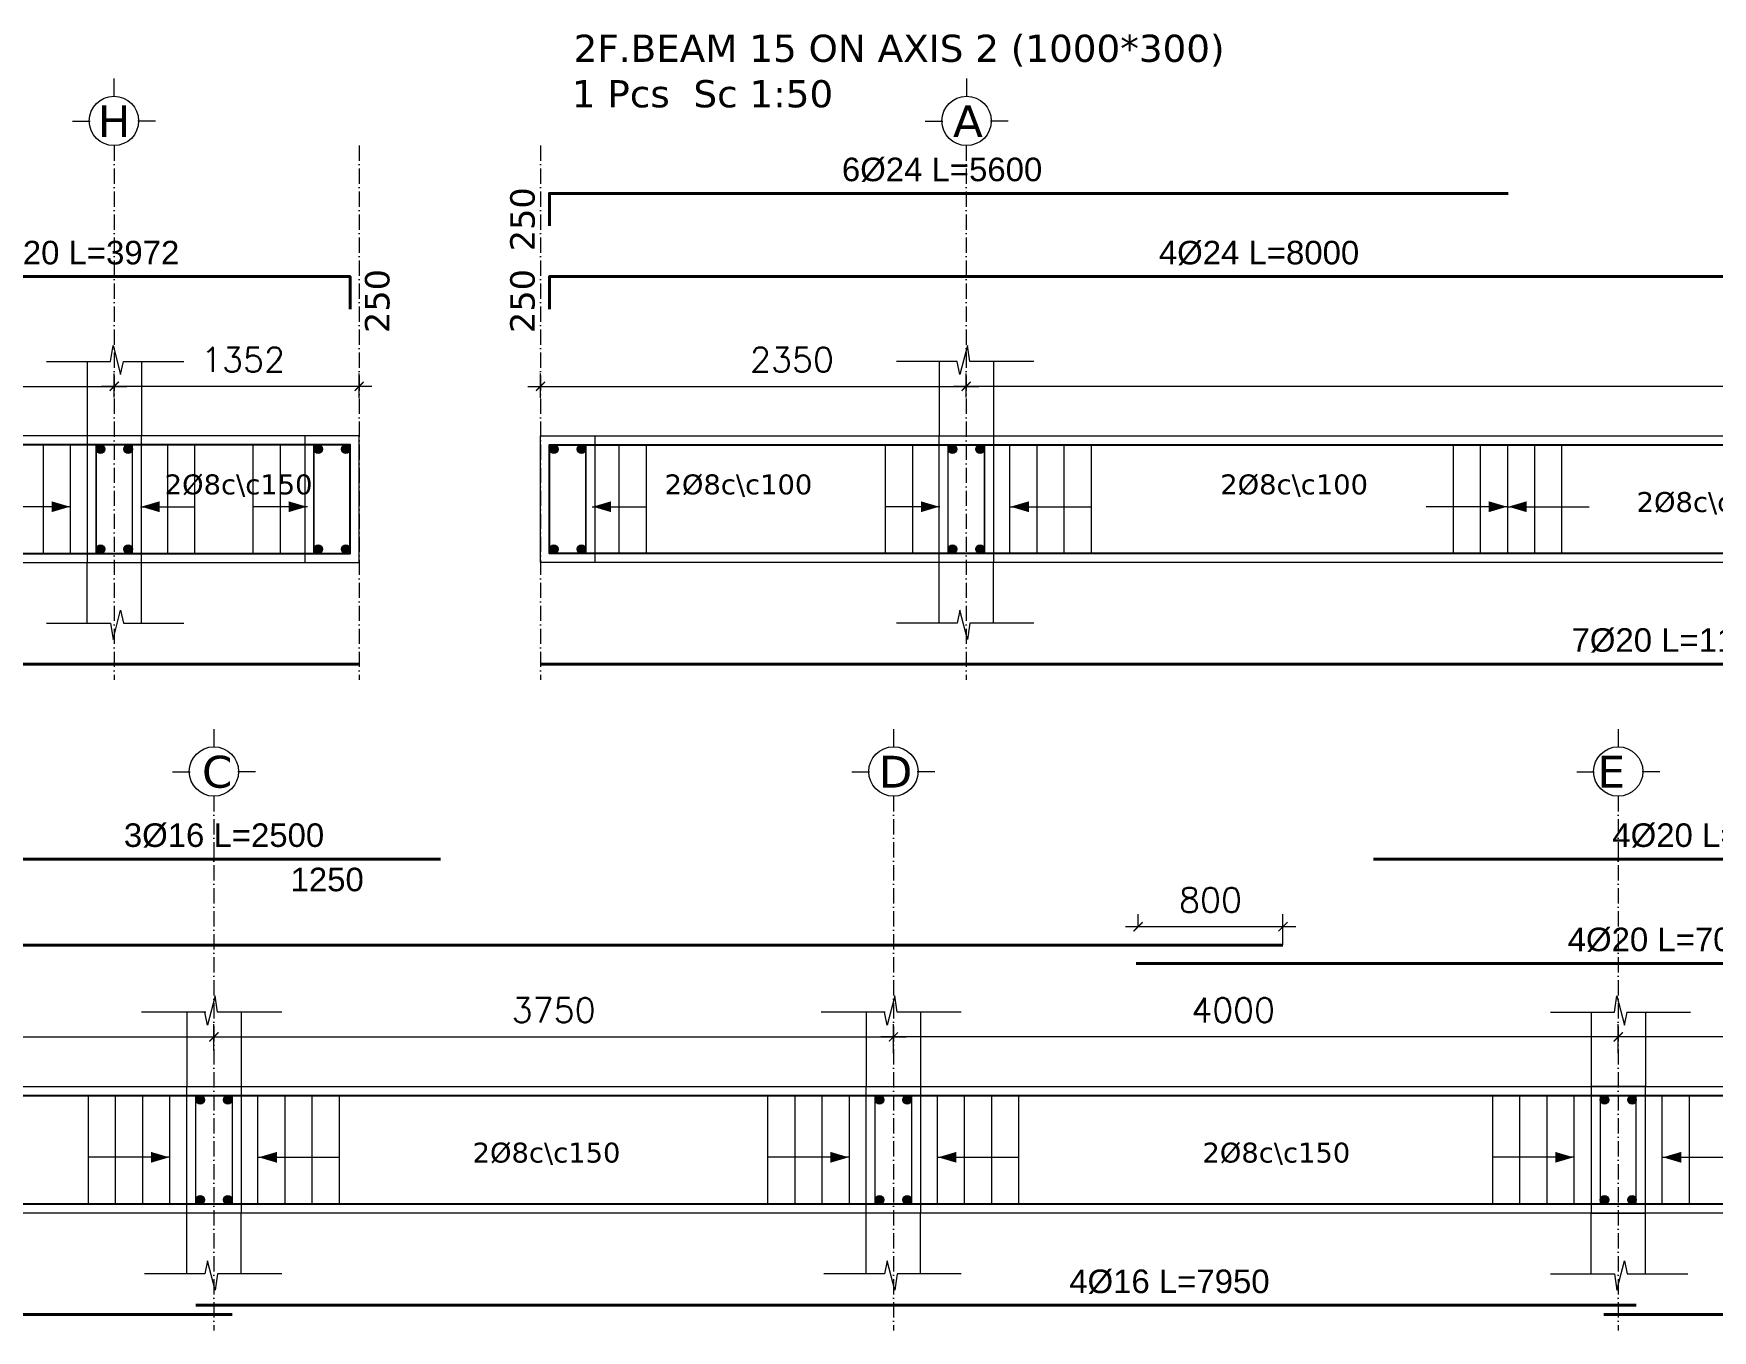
# Model space of a CAD drawing. Header units: inches. Extents: x -17020 to 43805, y -10194 to 123061.
# Drawn here: x 21549 to 22476, y 112091 to 112807 of the extents above; entities that cross this region are included whole.
import ezdxf

# ---------------------------------------------------------------- set-up
doc = ezdxf.new("R2010")
doc.units = ezdxf.units.IN
doc.header["$LTSCALE"] = 0.7
doc.header["$MEASUREMENT"] = 0
doc.linetypes.add('ACAD_ISO10W100', pattern=[18, 12, -3, 0, -3])
doc.layers.get('0').update_dxf_attribs({"lineweight": 13})
doc.layers.get('Defpoints').update_dxf_attribs({"lineweight": 5})
for name, color, linetype, lineweight in [('axis', 254, 'ACAD_ISO10W100', 9), ('BEAM FRAME', 5, 'Continuous', 18), ('COLUMN', 4, 'Continuous', 20), ('elevline', 30, 'Continuous', 20), ('FRAME 070', 5, 'Continuous', 60), ('hatch', 9, 'Continuous', 9), ('renforcment', 141, 'Continuous', 40), ('tex', 3, 'Continuous', 25), ('TEXT', 3, 'Continuous', 25), ('top rein. extension', 50, 'Continuous', 20), ('top renforcment', 7, 'Continuous', 40)]:
    doc.layers.add(name, color=color, linetype=linetype, lineweight=lineweight)
doc.styles.add('100', font='romans.shx', dxfattribs={"height": 13.5})
doc.styles.add('romanc', font='verdana.ttf', dxfattribs={"height": 250})
doc.styles.get("Standard").update_dxf_attribs({"font": 'arial.ttf', "height": 13})
doc.dimstyles.new('100', dxfattribs={"dimtxt": 13.5, "dimasz": 5, "dimexe": 7, "dimexo": 7, "dimgap": 8, "dimtad": 1, "dimdec": 0, "dimlfac": 10, "dimzin": 4, "dimdsep": 46, "dimtxsty": '100', "dimblk": 'ARCHTICK', "dimcen": 0.09, "dimdle": 7, "dimclrd": 1, "dimclre": 8, "dimclrt": 2, "dimadec": 0, "dimazin": 1, "dimtfac": 1, "dimtdec": 0, "dimtix": 1, "dimtofl": 0, "dimtmove": 0, "dimatfit": 3, "dimldrblk": 'ARCHTICK', "dimfxl": 0.18, "dimtolj": 1, "dimtzin": 0, "dimlwd": -1, "dimlwe": -1, "dimarcsym": 0})
doc.dimstyles.get("Standard").update_dxf_attribs({"dimtxt": 13, "dimasz": 5, "dimexe": 0.18, "dimexo": 0.0625, "dimgap": 6, "dimtad": 1, "dimdec": 0, "dimlfac": 10, "dimzin": 0, "dimdsep": 46, "dimtxsty": 'Standard', "dimblk": 'ARCHTICK', "dimcen": 0.09, "dimse1": 1, "dimse2": 1, "dimclrd": 1, "dimclre": 7, "dimclrt": 3, "dimadec": 0, "dimazin": 0, "dimtfac": 1, "dimtdec": 0, "dimtix": 1, "dimtofl": 0, "dimtmove": 0, "dimatfit": 3, "dimldrblk": 'ARCHTICK', "dimfxl": 1, "dimtolj": 1, "dimtzin": 0, "dimarcsym": 0})

# ---------------------------------------------------------------- blocks, each defined once
blk = doc.blocks.new('_ArchTick')
at = {"color": 0, "linetype": 'ByBlock', "lineweight": 0, "const_width": 0.15}
blk.add_lwpolyline([(-0.5, -0.5), (0.5, 0.5)], dxfattribs=at)
blk = doc.blocks.new('*D715')
at = {"color": 8, "transparency": 16777216}
for p, q in [((21229.04, 112605.94), (21229.04, 112619.28)), ((21594.04, 112606.29), (21594.04, 112619.28))]:
    blk.add_line(p, q, dxfattribs=at)
at = {"color": 1, "transparency": 16777216}
blk.add_line((21222.04, 112612.28), (21601.04, 112612.28), dxfattribs=at)
at = {"layer": 'Defpoints', "color": 0, "transparency": 16777216}
for p in [(21594.04, 112612.28), (21229.04, 112598.94), (21594.04, 112599.29)]:
    blk.add_point(p, dxfattribs=at)
at = {"color": 1, "transparency": 16777216, "xscale": 5, "yscale": 5, "zscale": 5, "rotation": 180}
blk.add_blockref('_ArchTick', (21229.04, 112612.28), dxfattribs=at)
at = {"color": 1, "transparency": 16777216, "xscale": 5, "yscale": 5, "zscale": 5}
blk.add_blockref('_ArchTick', (21594.04, 112612.28), dxfattribs=at)
at = {"color": 2, "transparency": 16777216, "insert": (21411.54, 112627.03), "char_height": 13.5, "attachment_point": 5, "style": '100'}
blk.add_mtext('\\A1;3650', dxfattribs=at)
blk = doc.blocks.new('*D716')
at = {"layer": 'Defpoints', "color": 0, "transparency": 16777216}
for p in [(21358.01, 112672.86, -157.78), (21358.01, 112672.86), (21755.21, 112672.86, -218.54)]:
    blk.add_point(p, dxfattribs=at)
at = {"layer": 'TEXT', "color": 3, "transparency": 16777216, "insert": (21574.62, 112685.86), "char_height": 13, "attachment_point": 5}
blk.add_mtext('\\A1;4%%C20 L=3972', dxfattribs=at)
blk = doc.blocks.new('*D720')
at = {"color": 8, "transparency": 16777216}
for p, q in [((21594.04, 112606.17), (21594.04, 112619.28)), ((21729.21, 112605.96), (21729.21, 112619.28))]:
    blk.add_line(p, q, dxfattribs=at)
at = {"color": 1, "transparency": 16777216}
blk.add_line((21736.21, 112612.28), (21587.04, 112612.28), dxfattribs=at)
at = {"layer": 'Defpoints', "color": 0, "transparency": 16777216}
for p in [(21594.04, 112612.28), (21594.04, 112599.17), (21729.21, 112598.96)]:
    blk.add_point(p, dxfattribs=at)
at = {"color": 1, "transparency": 16777216, "xscale": 5, "yscale": 5, "zscale": 5, "rotation": 180}
blk.add_blockref('_ArchTick', (21594.04, 112612.28), dxfattribs=at)
at = {"color": 1, "transparency": 16777216, "xscale": 5, "yscale": 5, "zscale": 5}
blk.add_blockref('_ArchTick', (21729.21, 112612.28), dxfattribs=at)
at = {"color": 2, "transparency": 16777216, "insert": (21665.12, 112627.03), "char_height": 13.5, "attachment_point": 5, "style": '100'}
blk.add_mtext('\\A1;1352', dxfattribs=at)
blk = doc.blocks.new('*D721')
at = {"layer": 'Defpoints', "color": 0, "transparency": 16777216}
for p in [(20846.04, 112458.99, -13652.68), (21729.21, 112458.99, -37100.88), (21729.21, 112458.99)]:
    blk.add_point(p, dxfattribs=at)
at = {"layer": 'TEXT', "color": 3, "transparency": 16777216, "insert": (21099.8, 112471.99), "char_height": 13, "attachment_point": 5}
blk.add_mtext('\\A1;3%%C16 L=8832', dxfattribs=at)
blk = doc.blocks.new('*D729')
at = {"color": 8, "transparency": 16777216}
for p, q in [((22064.21, 112606.29), (22064.21, 112619.28)), ((22974.21, 112605.69), (22974.21, 112619.28))]:
    blk.add_line(p, q, dxfattribs=at)
at = {"color": 1, "transparency": 16777216}
blk.add_line((22981.21, 112612.28), (22057.21, 112612.28), dxfattribs=at)
at = {"layer": 'Defpoints', "color": 0, "transparency": 16777216}
for p in [(22064.21, 112612.28), (22064.21, 112599.29), (22974.21, 112598.69)]:
    blk.add_point(p, dxfattribs=at)
at = {"color": 1, "transparency": 16777216, "xscale": 5, "yscale": 5, "zscale": 5, "rotation": 180}
blk.add_blockref('_ArchTick', (22064.21, 112612.28), dxfattribs=at)
at = {"color": 1, "transparency": 16777216, "xscale": 5, "yscale": 5, "zscale": 5}
blk.add_blockref('_ArchTick', (22974.21, 112612.28), dxfattribs=at)
at = {"color": 2, "transparency": 16777216, "insert": (22519.21, 112627.03), "char_height": 13.5, "attachment_point": 5, "style": '100'}
blk.add_mtext('\\A1;9100', dxfattribs=at)
blk = doc.blocks.new('*D730')
at = {"layer": 'Defpoints', "color": 0, "transparency": 16777216}
for p in [(21803.21, 112672.86, -218.54), (22603.24, 112672.86, -157.78), (22603.24, 112672.86)]:
    blk.add_point(p, dxfattribs=at)
at = {"layer": 'TEXT', "color": 3, "transparency": 16777216, "insert": (22225.81, 112685.86), "char_height": 13, "attachment_point": 5}
blk.add_mtext('\\A1;4%%C24 L=8000', dxfattribs=at)
blk = doc.blocks.new('*D733')
at = {"color": 8, "transparency": 16777216}
for p, q in [((21829.21, 112605.96), (21829.21, 112619.28)), ((22064.21, 112606.17), (22064.21, 112619.28))]:
    blk.add_line(p, q, dxfattribs=at)
at = {"color": 1, "transparency": 16777216}
blk.add_line((21822.21, 112612.28), (22071.21, 112612.28), dxfattribs=at)
at = {"layer": 'Defpoints', "color": 0, "transparency": 16777216}
for p in [(22064.21, 112612.28), (21829.21, 112598.96), (22064.21, 112599.17)]:
    blk.add_point(p, dxfattribs=at)
at = {"color": 1, "transparency": 16777216, "xscale": 5, "yscale": 5, "zscale": 5, "rotation": 180}
blk.add_blockref('_ArchTick', (21829.21, 112612.28), dxfattribs=at)
at = {"color": 1, "transparency": 16777216, "xscale": 5, "yscale": 5, "zscale": 5}
blk.add_blockref('_ArchTick', (22064.21, 112612.28), dxfattribs=at)
at = {"color": 2, "transparency": 16777216, "insert": (21968.01, 112627.03), "char_height": 13.5, "attachment_point": 5, "style": '100'}
blk.add_mtext('\\A1;2350', dxfattribs=at)
blk = doc.blocks.new('*D734')
at = {"layer": 'Defpoints', "color": 0, "transparency": 16777216}
for p in [(21829.21, 112458.99, -37100.88), (21829.21, 112458.99), (22982.21, 112458.99, -13652.68)]:
    blk.add_point(p, dxfattribs=at)
at = {"layer": 'TEXT', "color": 3, "transparency": 16777216, "insert": (22458.61, 112471.99), "char_height": 13, "attachment_point": 5}
blk.add_mtext('\\A1;7%%C20 L=11530', dxfattribs=at)
blk = doc.blocks.new('*D741')
at = {"layer": 'Defpoints', "color": 0, "transparency": 16777216}
for p in [(21803.21, 112718.78, -218.54), (22363.21, 112718.78, -157.78), (22363.21, 112718.78)]:
    blk.add_point(p, dxfattribs=at)
at = {"layer": 'TEXT', "color": 3, "transparency": 16777216, "insert": (22050.89, 112731.78), "char_height": 13, "attachment_point": 5}
blk.add_mtext('\\A1;6%%C24 L=5600', dxfattribs=at)
blk = doc.blocks.new('*D768')
at = {"layer": 'Defpoints', "color": 0, "transparency": 16777216}
for p in [(21039.06, 112303.71, -167.76), (22239.03, 112303.71, 33.73), (22239.03, 112303.71)]:
    blk.add_point(p, dxfattribs=at)
at = {"layer": 'TEXT', "color": 3, "transparency": 16777216, "insert": (21444.81, 112316.71), "char_height": 13, "attachment_point": 5}
blk.add_mtext('\\A1;4%%C20 L=12000', dxfattribs=at)
blk = doc.blocks.new('*D771')
at = {"color": 8, "transparency": 16777216}
for p, q in [((21649.03, 112246.54), (21649.03, 112260.13)), ((22024.03, 112244.22), (22024.03, 112260.13))]:
    blk.add_line(p, q, dxfattribs=at)
at = {"color": 1, "transparency": 16777216}
blk.add_line((21642.03, 112253.13), (22031.03, 112253.13), dxfattribs=at)
at = {"layer": 'Defpoints', "color": 0, "transparency": 16777216}
for p in [(22024.03, 112253.13), (21649.03, 112239.54), (22024.03, 112237.22)]:
    blk.add_point(p, dxfattribs=at)
at = {"color": 1, "transparency": 16777216, "xscale": 5, "yscale": 5, "zscale": 5, "rotation": 180}
blk.add_blockref('_ArchTick', (21649.03, 112253.13), dxfattribs=at)
at = {"color": 1, "transparency": 16777216, "xscale": 5, "yscale": 5, "zscale": 5}
blk.add_blockref('_ArchTick', (22024.03, 112253.13), dxfattribs=at)
at = {"color": 2, "transparency": 16777216, "insert": (21836.53, 112267.88), "char_height": 13.5, "attachment_point": 5, "style": '100'}
blk.add_mtext('\\A1;3750', dxfattribs=at)
blk = doc.blocks.new('*D772')
at = {"layer": 'Defpoints', "color": 0, "transparency": 16777216}
for p in [(21639.03, 112104.96, -37100.88), (21639.03, 112104.96), (22434.03, 112104.96, -13652.68)]:
    blk.add_point(p, dxfattribs=at)
at = {"layer": 'TEXT', "color": 3, "transparency": 16777216, "insert": (22176.35, 112117.96), "char_height": 13, "attachment_point": 5}
blk.add_mtext('\\A1;4%%C16 L=7950', dxfattribs=at)
blk = doc.blocks.new('*D774')
at = {"layer": 'Defpoints', "color": 0, "transparency": 16777216}
for p in [(20464.04, 112099.84, -37100.88), (20464.04, 112099.84), (21659.03, 112099.84, -13652.68)]:
    blk.add_point(p, dxfattribs=at)
at = {"layer": 'TEXT', "color": 3, "transparency": 16777216, "insert": (20956.67, 112112.84), "char_height": 13, "attachment_point": 5}
blk.add_mtext('\\A1;4%%C16 L=11950', dxfattribs=at)
blk = doc.blocks.new('*D775')
at = {"color": 8, "transparency": 16777216}
for p, q in [((21274.03, 112246.79), (21274.03, 112260.13)), ((21649.03, 112245.56), (21649.03, 112260.13))]:
    blk.add_line(p, q, dxfattribs=at)
at = {"color": 1, "transparency": 16777216}
blk.add_line((21267.03, 112253.13), (21656.03, 112253.13), dxfattribs=at)
at = {"layer": 'Defpoints', "color": 0, "transparency": 16777216}
for p in [(21649.03, 112253.13), (21274.03, 112239.79), (21649.03, 112238.56)]:
    blk.add_point(p, dxfattribs=at)
at = {"color": 1, "transparency": 16777216, "xscale": 5, "yscale": 5, "zscale": 5, "rotation": 180}
blk.add_blockref('_ArchTick', (21274.03, 112253.13), dxfattribs=at)
at = {"color": 1, "transparency": 16777216, "xscale": 5, "yscale": 5, "zscale": 5}
blk.add_blockref('_ArchTick', (21649.03, 112253.13), dxfattribs=at)
at = {"color": 2, "transparency": 16777216, "insert": (21461.53, 112267.88), "char_height": 13.5, "attachment_point": 5, "style": '100'}
blk.add_mtext('\\A1;3750', dxfattribs=at)
blk = doc.blocks.new('*D776')
at = {"layer": 'Defpoints', "color": 0, "transparency": 16777216}
for p in [(22158.03, 112293.71, 24.95), (22158.03, 112293.71), (22859, 112293.71, -167.76)]:
    blk.add_point(p, dxfattribs=at)
at = {"layer": 'TEXT', "color": 3, "transparency": 16777216, "insert": (22451.46, 112306.71), "char_height": 13, "attachment_point": 5}
blk.add_mtext('\\A1;4%%C20 L=7010', dxfattribs=at)
blk = doc.blocks.new('*D779')
at = {"color": 8, "transparency": 16777216}
for p, q in [((22424.03, 112244.22), (22424.03, 112260.13)), ((23174.03, 112245.56), (23174.03, 112260.13))]:
    blk.add_line(p, q, dxfattribs=at)
at = {"color": 1, "transparency": 16777216}
blk.add_line((23181.03, 112253.13), (22417.03, 112253.13), dxfattribs=at)
at = {"layer": 'Defpoints', "color": 0, "transparency": 16777216}
for p in [(22424.03, 112253.13), (22424.03, 112237.22), (23174.03, 112238.56)]:
    blk.add_point(p, dxfattribs=at)
at = {"color": 1, "transparency": 16777216, "xscale": 5, "yscale": 5, "zscale": 5, "rotation": 180}
blk.add_blockref('_ArchTick', (22424.03, 112253.13), dxfattribs=at)
at = {"color": 1, "transparency": 16777216, "xscale": 5, "yscale": 5, "zscale": 5}
blk.add_blockref('_ArchTick', (23174.03, 112253.13), dxfattribs=at)
at = {"color": 2, "transparency": 16777216, "insert": (22799.03, 112267.88), "char_height": 13.5, "attachment_point": 5, "style": '100'}
blk.add_mtext('\\A1;7500', dxfattribs=at)
blk = doc.blocks.new('*D781')
at = {"layer": 'Defpoints', "color": 0, "transparency": 16777216}
for p in [(22416.03, 112099.84, -13652.68), (23184.03, 112099.84, -49467.84), (23184.03, 112099.84)]:
    blk.add_point(p, dxfattribs=at)
at = {"layer": 'TEXT', "color": 3, "transparency": 16777216, "insert": (22802.28, 112112.84), "char_height": 13, "attachment_point": 5}
blk.add_mtext('\\A1;4%%C20 L=7680', dxfattribs=at)
blk = doc.blocks.new('*D783')
at = {"layer": 'Defpoints', "color": 0, "transparency": 16777216}
for p in [(21524.03, 112351.27, -203.15), (21524.03, 112351.27), (21774.03, 112351.27, -189.88)]:
    blk.add_point(p, dxfattribs=at)
at = {"layer": 'TEXT', "color": 3, "transparency": 16777216, "insert": (21654.6, 112364.27), "char_height": 13, "attachment_point": 5}
blk.add_mtext('\\A1;3%%C16 L=2500', dxfattribs=at)
blk = doc.blocks.new('*D784')
at = {"layer": 'Defpoints', "color": 0, "transparency": 16777216}
for p in [(21649.03, 112349.7), (21774.03, 112349.7), (21774.03, 112327.31)]:
    blk.add_point(p, dxfattribs=at)
at = {"layer": 'TEXT', "color": 3, "transparency": 16777216, "insert": (21711.53, 112339.95), "char_height": 13, "attachment_point": 5}
blk.add_mtext('\\A1;1250', dxfattribs=at)
blk = doc.blocks.new('*D787')
at = {"color": 8, "transparency": 16777216}
for p, q in [((22024.03, 112244.22), (22024.03, 112260.13)), ((22424.03, 112245.56), (22424.03, 112260.13))]:
    blk.add_line(p, q, dxfattribs=at)
at = {"color": 1, "transparency": 16777216}
blk.add_line((22431.03, 112253.13), (22017.03, 112253.13), dxfattribs=at)
at = {"layer": 'Defpoints', "color": 0, "transparency": 16777216}
for p in [(22024.03, 112253.13), (22024.03, 112237.22), (22424.03, 112238.56)]:
    blk.add_point(p, dxfattribs=at)
at = {"color": 1, "transparency": 16777216, "xscale": 5, "yscale": 5, "zscale": 5, "rotation": 180}
blk.add_blockref('_ArchTick', (22024.03, 112253.13), dxfattribs=at)
at = {"color": 1, "transparency": 16777216, "xscale": 5, "yscale": 5, "zscale": 5}
blk.add_blockref('_ArchTick', (22424.03, 112253.13), dxfattribs=at)
at = {"color": 2, "transparency": 16777216, "insert": (22211.53, 112267.88), "char_height": 13.5, "attachment_point": 5, "style": '100'}
blk.add_mtext('\\A1;4000', dxfattribs=at)
blk = doc.blocks.new('*D788')
at = {"layer": 'Defpoints', "color": 0, "transparency": 16777216}
for p in [(22289.03, 112351.27, -203.15), (22289.03, 112351.27), (22674.03, 112351.27, -189.88)]:
    blk.add_point(p, dxfattribs=at)
at = {"layer": 'TEXT', "color": 3, "transparency": 16777216, "insert": (22476.08, 112364.27), "char_height": 13, "attachment_point": 5}
blk.add_mtext('\\A1;4%%C20 L=3850', dxfattribs=at)
blk = doc.blocks.new('*D789')
at = {"layer": 'Defpoints', "color": 0, "transparency": 16777216}
for p in [(22424.03, 112349.7), (22674.03, 112349.7), (22674.03, 112327.31)]:
    blk.add_point(p, dxfattribs=at)
at = {"layer": 'TEXT', "color": 3, "transparency": 16777216, "insert": (22549.03, 112339.95), "char_height": 13, "attachment_point": 5}
blk.add_mtext('\\A1;2500', dxfattribs=at)
blk = doc.blocks.new('*D790')
at = {"color": 1, "transparency": 16777216}
blk.add_line((22246.03, 112313.98), (22152.03, 112313.98), dxfattribs=at)
at = {"color": 8, "transparency": 16777216}
for p, q in [((22159.03, 112313.98), (22159.03, 112320.98)), ((22239.03, 112303.98), (22239.03, 112320.98))]:
    blk.add_line(p, q, dxfattribs=at)
at = {"layer": 'Defpoints', "color": 0, "transparency": 16777216}
for p in [(22159.03, 112313.98), (22159.03, 112306.98), (22239.03, 112296.98)]:
    blk.add_point(p, dxfattribs=at)
at = {"color": 1, "transparency": 16777216, "xscale": 5, "yscale": 5, "zscale": 5, "rotation": 180}
blk.add_blockref('_ArchTick', (22159.03, 112313.98), dxfattribs=at)
at = {"color": 1, "transparency": 16777216, "xscale": 5, "yscale": 5, "zscale": 5}
blk.add_blockref('_ArchTick', (22239.03, 112313.98), dxfattribs=at)
at = {"color": 2, "transparency": 16777216, "insert": (22199.03, 112328.73), "char_height": 13.5, "attachment_point": 5, "style": '100'}
blk.add_mtext('\\A1;800', dxfattribs=at)

msp = doc.modelspace()

# ---------------------------------------------------------------- hatches: boundary and pattern name
at = {"layer": 'elevline'}
for points in [[(21588.79, 112577.61, 1), (21584.04, 112577.61, 1)], [(21599.28, 112577.61, -1), (21604.04, 112577.61, -1)], [(21708.97, 112577.61, 1), (21704.21, 112577.61, 1)], [(21719.45, 112577.61, -1), (21724.21, 112577.61, -1)], [(21838.97, 112577.61, 1), (21834.21, 112577.61, 1)], [(21849.45, 112577.61, -1), (21854.21, 112577.61, -1)], [(22058.96, 112577.61, 1), (22054.21, 112577.61, 1)], [(22069.45, 112577.61, -1), (22074.21, 112577.61, -1)], [(21588.79, 112522.36, -1), (21584.04, 112522.36, -1)], [(21599.28, 112522.36, 1), (21604.04, 112522.36, 1)], [(21708.97, 112522.36, -1), (21704.21, 112522.36, -1)], [(21719.45, 112522.36, 1), (21724.21, 112522.36, 1)], [(21838.97, 112522.36, -1), (21834.21, 112522.36, -1)], [(21849.45, 112522.36, 1), (21854.21, 112522.36, 1)], [(22058.96, 112522.36, -1), (22054.21, 112522.36, -1)], [(22069.45, 112522.36, 1), (22074.21, 112522.36, 1)], [(21643.79, 112218.46, 1), (21639.03, 112218.46, 1)], [(21654.28, 112218.46, -1), (21659.03, 112218.46, -1)], [(22018.79, 112218.46, 1), (22014.03, 112218.46, 1)], [(22029.28, 112218.46, -1), (22034.03, 112218.46, -1)], [(22418.79, 112218.46, 1), (22414.03, 112218.46, 1)], [(22429.28, 112218.46, -1), (22434.03, 112218.46, -1)], [(21643.79, 112163.21, -1), (21639.03, 112163.21, -1)], [(21654.28, 112163.21, 1), (21659.03, 112163.21, 1)], [(22018.79, 112163.21, -1), (22014.03, 112163.21, -1)], [(22029.28, 112163.21, 1), (22034.03, 112163.21, 1)], [(22418.79, 112163.21, -1), (22414.03, 112163.21, -1)], [(22429.28, 112163.21, 1), (22434.03, 112163.21, 1)]]:
    msp.add_hatch(color=256, dxfattribs=at).paths.add_polyline_path(points)

# ---------------------------------------------------------------- linework, layer by layer
at = {"layer": 'axis'}
for p, q in [((21594.04, 112745.18), (21594.04, 112450.25)), ((21729.21, 112745.18), (21729.21, 112450.25)), ((21829.21, 112745.18), (21829.21, 112450.25)), ((22064.21, 112745.18), (22064.21, 112450.25)), ((21649.03, 112386.03), (21649.03, 112091.1)), ((22024.03, 112386.03), (22024.03, 112091.1)), ((22024.03, 112386.03), (22024.03, 112091.1)), ((22424.03, 112386.03), (22424.03, 112091.1)), ((22424.03, 112386.03), (22424.03, 112091.1))]:
    msp.add_line(p, q, dxfattribs=at)
at = {"layer": 'BEAM FRAME', "elevation": 217.91}
for points in [[(20464.04, 112514.99), (21729.21, 112514.99), (21729.21, 112584.99), (20464.04, 112584.99)], [(23550.5, 112514.99), (21829.21, 112514.99), (21829.21, 112584.99), (23550.5, 112584.99)], [(23674.21, 112155.83), (20464.04, 112155.83), (20464.04, 112225.83), (23674.21, 112225.83)]]:
    msp.add_lwpolyline(points, close=True, dxfattribs=at)
at = {"layer": 'COLUMN', "lineweight": 20}
for p, q in [((21579.04, 112625.91, 217.91), (21579.04, 112584.99, 217.91)), ((21609.04, 112625.91, 217.91), (21609.04, 112584.99, 217.91)), ((22049.21, 112625.91, 217.91), (22049.21, 112584.99, 217.91)), ((22079.21, 112625.91, 217.91), (22079.21, 112584.99, 217.91)), ((21579.04, 112481.56, 217.91), (21579.04, 112514.99, 217.91)), ((21609.04, 112481.56, 217.91), (21609.04, 112514.99, 217.91)), ((22049.21, 112481.56, 217.91), (22049.21, 112514.99, 217.91)), ((22079.21, 112481.56, 217.91), (22079.21, 112514.99, 217.91)), ((21634.03, 112266.76, 217.91), (21634.03, 112225.83, 217.91)), ((21664.03, 112266.76, 217.91), (21664.03, 112225.83, 217.91)), ((22009.03, 112266.76, 217.91), (22009.03, 112225.83, 217.91)), ((22039.03, 112266.76, 217.91), (22039.03, 112225.83, 217.91)), ((22409.03, 112266.76, 217.91), (22409.03, 112225.83, 217.91)), ((22439.03, 112266.76, 217.91), (22439.03, 112225.83, 217.91)), ((21634.03, 112122.41, 217.91), (21634.03, 112155.83, 217.91)), ((21664.03, 112122.41, 217.91), (21664.03, 112155.83, 217.91)), ((22009.03, 112122.41, 217.91), (22009.03, 112155.83, 217.91)), ((22039.03, 112122.41, 217.91), (22039.03, 112155.83, 217.91)), ((22409.03, 112122.41, 217.91), (22409.03, 112155.83, 217.91)), ((22439.03, 112122.41, 217.91), (22439.03, 112155.83, 217.91))]:
    msp.add_line(p, q, dxfattribs=at)
at = {"layer": 'elevline'}
for p, q in [((21554.96, 112519.99), (21554.96, 112579.99)), ((21569.92, 112519.99), (21569.92, 112579.99)), ((21583.99, 112519.99), (21583.99, 112579.99)), ((21623.53, 112519.99), (21623.53, 112579.99)), ((21638.53, 112519.99), (21638.53, 112579.99)), ((21670.71, 112519.99), (21670.71, 112579.99)), ((21685.71, 112519.99), (21685.71, 112579.99)), ((21704.17, 112519.99), (21704.17, 112579.99)), ((21854.25, 112519.99), (21854.25, 112579.99)), ((21872.71, 112519.99), (21872.71, 112579.99)), ((21887.71, 112519.99), (21887.71, 112579.99)), ((22019.71, 112519.99), (22019.71, 112579.99)), ((22034.71, 112519.99), (22034.71, 112579.99)), ((22074.25, 112519.99), (22074.25, 112579.99)), ((22088.32, 112519.99), (22088.32, 112579.99)), ((22103.28, 112519.99), (22103.28, 112579.99)), ((22118.28, 112519.99), (22118.28, 112579.99)), ((22133.28, 112519.99), (22133.28, 112579.99)), ((22333.07, 112519.99), (22333.07, 112579.99)), ((22348.07, 112519.99), (22348.07, 112579.99)), ((22363.03, 112519.99), (22363.03, 112579.99)), ((22377.99, 112519.99), (22377.99, 112579.99)), ((22392.99, 112519.99), (22392.99, 112579.99)), ((21579.76, 112160.83), (21579.76, 112220.83)), ((21594.76, 112160.83), (21594.76, 112220.83)), ((21609.76, 112160.83), (21609.76, 112220.83)), ((21624.72, 112160.83), (21624.72, 112220.83)), ((21673.34, 112160.83), (21673.34, 112220.83)), ((21688.3, 112160.83), (21688.3, 112220.83)), ((21703.3, 112160.83), (21703.3, 112220.83)), ((21718.3, 112160.83), (21718.3, 112220.83)), ((21954.76, 112160.83), (21954.76, 112220.83)), ((21969.76, 112160.83), (21969.76, 112220.83)), ((21984.76, 112160.83), (21984.76, 112220.83)), ((21999.72, 112160.83), (21999.72, 112220.83)), ((22048.34, 112160.83), (22048.34, 112220.83)), ((22063.3, 112160.83), (22063.3, 112220.83)), ((22078.3, 112160.83), (22078.3, 112220.83)), ((22093.3, 112160.83), (22093.3, 112220.83)), ((22354.76, 112160.83), (22354.76, 112220.83)), ((22369.76, 112160.83), (22369.76, 112220.83)), ((22384.76, 112160.83), (22384.76, 112220.83)), ((22399.72, 112160.83), (22399.72, 112220.83)), ((22448.34, 112160.83), (22448.34, 112220.83)), ((22463.3, 112160.83), (22463.3, 112220.83))]:
    msp.add_line(p, q, dxfattribs=at)
for centre in [(21586.41, 112577.61), (21601.66, 112577.61), (21706.59, 112577.61), (21721.83, 112577.61), (21836.59, 112577.61), (21851.83, 112577.61), (22056.59, 112577.61), (22071.83, 112577.61), (21586.41, 112522.36), (21601.66, 112522.36), (21706.59, 112522.36), (21721.83, 112522.36), (21836.59, 112522.36), (21851.83, 112522.36), (22056.59, 112522.36), (22071.83, 112522.36), (21641.41, 112218.46), (21656.65, 112218.46), (22016.41, 112218.46), (22031.65, 112218.46), (22416.41, 112218.46), (22431.65, 112218.46), (21641.41, 112163.21), (21656.65, 112163.21), (22016.41, 112163.21), (22031.65, 112163.21), (22416.41, 112163.21), (22431.65, 112163.21)]:
    msp.add_circle(centre, 2.38, dxfattribs=at)
at = {"layer": 'FRAME 070', "lineweight": 20}
for p, q in [((21592, 112625.91, 217.91), (21593.35, 112634.91, 217.91)), ((21593.35, 112634.91, 217.91), (21597.53, 112618.84, 217.91)), ((22064.89, 112634.91, 217.91), (22060.71, 112618.84, 217.91)), ((22066.24, 112625.91, 217.91), (22064.89, 112634.91, 217.91)), ((21556.64, 112625.91, 217.91), (21592, 112625.91, 217.91)), ((21597.53, 112618.84, 217.91), (21599.04, 112625.91, 217.91)), ((21599.04, 112625.91, 217.91), (21632.43, 112625.91, 217.91)), ((22059.2, 112625.91, 217.91), (22025.81, 112625.91, 217.91)), ((22060.71, 112618.84, 217.91), (22059.2, 112625.91, 217.91)), ((22101.6, 112625.91, 217.91), (22066.24, 112625.91, 217.91)), ((21556.64, 112481.56, 217.91), (21592, 112481.56, 217.91)), ((21592, 112481.56, 217.91), (21593.35, 112472.56, 217.91)), ((21593.35, 112472.56, 217.91), (21597.53, 112488.63, 217.91)), ((21597.53, 112488.63, 217.91), (21599.04, 112481.56, 217.91)), ((21599.04, 112481.56, 217.91), (21632.43, 112481.56, 217.91)), ((22059.2, 112481.56, 217.91), (22025.81, 112481.56, 217.91)), ((22060.71, 112488.63, 217.91), (22059.2, 112481.56, 217.91)), ((22064.89, 112472.56, 217.91), (22060.71, 112488.63, 217.91)), ((22066.24, 112481.56, 217.91), (22064.89, 112472.56, 217.91)), ((22101.6, 112481.56, 217.91), (22066.24, 112481.56, 217.91)), ((21649.72, 112275.76, 217.91), (21645.53, 112259.69, 217.91)), ((21651.07, 112266.76, 217.91), (21649.72, 112275.76, 217.91)), ((22024.72, 112275.76, 217.91), (22020.53, 112259.69, 217.91)), ((22026.07, 112266.76, 217.91), (22024.72, 112275.76, 217.91)), ((22422, 112266.76, 217.91), (22423.35, 112275.76, 217.91)), ((22423.35, 112275.76, 217.91), (22427.53, 112259.69, 217.91)), ((21644.5, 112266.76, 217.91), (21609.15, 112266.76, 217.91)), ((21645.53, 112259.69, 217.91), (21644.03, 112266.76, 217.91)), ((21686.42, 112266.76, 217.91), (21651.07, 112266.76, 217.91)), ((22019.5, 112266.76, 217.91), (21984.15, 112266.76, 217.91)), ((22020.53, 112259.69, 217.91), (22019.03, 112266.76, 217.91)), ((22061.42, 112266.76, 217.91), (22026.07, 112266.76, 217.91)), ((22386.64, 112266.76, 217.91), (22422, 112266.76, 217.91)), ((22427.53, 112259.69, 217.91), (22429.04, 112266.76, 217.91)), ((22428.56, 112266.76, 217.91), (22463.92, 112266.76, 217.91)), ((21645.53, 112129.48, 217.91), (21644.03, 112122.41, 217.91)), ((21649.72, 112113.41, 217.91), (21645.53, 112129.48, 217.91)), ((22020.53, 112129.48, 217.91), (22019.03, 112122.41, 217.91)), ((22024.72, 112113.41, 217.91), (22020.53, 112129.48, 217.91)), ((22423.35, 112113.41, 217.91), (22427.53, 112129.48, 217.91)), ((22427.53, 112129.48, 217.91), (22429.04, 112122.41, 217.91)), ((21644.03, 112122.41, 217.91), (21610.64, 112122.41, 217.91)), ((21651.07, 112122.41, 217.91), (21649.72, 112113.41, 217.91)), ((21686.42, 112122.41, 217.91), (21651.07, 112122.41, 217.91)), ((22019.03, 112122.41, 217.91), (21985.64, 112122.41, 217.91)), ((22026.07, 112122.41, 217.91), (22024.72, 112113.41, 217.91)), ((22061.42, 112122.41, 217.91), (22026.07, 112122.41, 217.91)), ((22386.64, 112122.41, 217.91), (22422, 112122.41, 217.91)), ((22422, 112122.41, 217.91), (22423.35, 112113.41, 217.91)), ((22429.04, 112122.41, 217.91), (22462.43, 112122.41, 217.91))]:
    msp.add_line(p, q, dxfattribs=at)
at = {"layer": 'FRAME 070', "lineweight": 15}
for points in [[(21579.04, 112514.99), (21609.04, 112514.99), (21609.04, 112584.99), (21579.04, 112584.99)], [(21699.21, 112514.99), (21729.21, 112514.99), (21729.21, 112584.99), (21699.21, 112584.99)], [(21859.21, 112514.99), (21829.21, 112514.99), (21829.21, 112584.99), (21859.21, 112584.99)], [(22079.21, 112514.99), (22049.21, 112514.99), (22049.21, 112584.99), (22079.21, 112584.99)], [(21664.03, 112155.83), (21634.03, 112155.83), (21634.03, 112225.83), (21664.03, 112225.83)], [(22039.03, 112155.83), (22009.03, 112155.83), (22009.03, 112225.83), (22039.03, 112225.83)], [(22409.03, 112155.83), (22439.03, 112155.83), (22439.03, 112225.83), (22409.03, 112225.83)]]:
    msp.add_lwpolyline(points, close=True, dxfattribs=at)
at = {"layer": 'hatch'}
for p, q in [((21593.84, 112782.15), (21593.84, 112772.42)), ((22064.41, 112782.15), (22064.41, 112772.42)), ((21570.91, 112758.67), (21580.65, 112758.67)), ((21616.76, 112758.67), (21607.02, 112758.67)), ((22041.48, 112758.67), (22051.22, 112758.67)), ((22087.33, 112758.67), (22077.6, 112758.67)), ((21649.03, 112423), (21649.03, 112413.27)), ((22024.03, 112423), (22024.03, 112413.27)), ((22424.03, 112423), (22424.03, 112413.27)), ((21626.11, 112399.52), (21635.84, 112399.52)), ((21671.96, 112399.52), (21662.22, 112399.52)), ((22001.11, 112399.52), (22010.84, 112399.52)), ((22046.96, 112399.52), (22037.22, 112399.52)), ((22401.11, 112399.52), (22410.84, 112399.52)), ((22446.96, 112399.52), (22437.22, 112399.52))]:
    msp.add_line(p, q, dxfattribs=at)
for centre in [(21593.84, 112758.8), (22064.41, 112758.8), (21649.03, 112399.65), (22024.03, 112399.65), (22424.03, 112399.65)]:
    msp.add_circle(centre, 13.62, dxfattribs=at)
at = {"layer": 'renforcment', "lineweight": -2, "elevation": 217.91}
for points in [[(20469.04, 112519.99), (21724.21, 112519.99), (21724.21, 112579.99), (20469.04, 112579.99)], [(23545.5, 112519.99), (21834.21, 112519.99), (21834.21, 112579.99), (23545.5, 112579.99)], [(23669.21, 112160.83), (20469.04, 112160.83), (20469.04, 112220.83), (23669.21, 112220.83)]]:
    msp.add_lwpolyline(points, close=True, dxfattribs=at)
at = {"layer": 'top rein. extension'}
for p, q in [((21569.92, 112545.82), (21524.96, 112545.82)), ((21608.57, 112545.82), (21638.53, 112545.82)), ((21700.67, 112545.82), (21670.71, 112545.82)), ((21857.75, 112545.82), (21887.71, 112545.82)), ((22049.67, 112545.82), (22019.71, 112545.82)), ((22088.32, 112545.82), (22133.28, 112545.82)), ((22363.03, 112545.82), (22318.07, 112545.82)), ((22363.03, 112545.82), (22407.99, 112545.82)), ((21624.72, 112186.67), (21579.76, 112186.67)), ((21673.34, 112186.67), (21718.3, 112186.67)), ((21999.72, 112186.67), (21954.76, 112186.67)), ((22048.34, 112186.67), (22093.3, 112186.67)), ((22399.72, 112186.67), (22354.76, 112186.67)), ((22448.34, 112186.67), (22493.3, 112186.67))]:
    msp.add_line(p, q, dxfattribs=at)
for points in [[(21559.45, 112548.82), (21569.58, 112545.82), (21559.45, 112542.82)], [(21619.04, 112548.82), (21608.92, 112545.82), (21619.04, 112542.82)], [(21690.19, 112548.82), (21700.32, 112545.82), (21690.19, 112542.82)], [(21868.22, 112548.82), (21858.1, 112545.82), (21868.22, 112542.82)], [(22039.2, 112548.82), (22049.32, 112545.82), (22039.2, 112542.82)], [(22098.79, 112548.82), (22088.67, 112545.82), (22098.79, 112542.82)], [(22352.56, 112548.82), (22362.68, 112545.82), (22352.56, 112542.82)], [(22373.51, 112548.82), (22363.38, 112545.82), (22373.51, 112542.82)], [(21614.25, 112189.67), (21624.37, 112186.67), (21614.25, 112183.67)], [(21683.82, 112189.67), (21673.69, 112186.67), (21683.82, 112183.67)], [(21989.25, 112189.67), (21999.37, 112186.67), (21989.25, 112183.67)], [(22058.82, 112189.67), (22048.69, 112186.67), (22058.82, 112183.67)], [(22389.25, 112189.67), (22399.37, 112186.67), (22389.25, 112183.67)], [(22458.82, 112189.67), (22448.69, 112186.67), (22458.82, 112183.67)]]:
    msp.add_solid(points, dxfattribs=at)
at = {"layer": 'top renforcment'}
for p, q in [((21729.21, 112458.99), (20846.04, 112458.99)), ((21829.21, 112458.99), (22982.21, 112458.99)), ((21639.03, 112104.96), (22434.03, 112104.96)), ((20464.04, 112099.84), (21659.03, 112099.84)), ((23184.03, 112099.84, -12366.96), (22416.03, 112099.84))]:
    msp.add_line(p, q, dxfattribs=at)
for points in [[(22363.21, 112718.78), (21834.21, 112718.78), (21834.21, 112700.89)], [(21358.01, 112672.86), (21724.21, 112672.86), (21724.21, 112654.97)], [(22603.24, 112672.86), (21834.21, 112672.86), (21834.21, 112654.97)], [(21524.03, 112351.27), (21774.03, 112351.27)], [(22289.03, 112351.27), (22674.03, 112351.27)], [(22239.03, 112303.71), (21039.06, 112303.71)], [(22158.03, 112293.71), (22859, 112293.71)]]:
    msp.add_lwpolyline(points, dxfattribs=at)
at = {"layer": 'top renforcment', "lineweight": 15}
for points in [[(21584.04, 112519.99), (21604.04, 112519.99), (21604.04, 112579.99), (21584.04, 112579.99)], [(21704.21, 112519.99), (21724.21, 112519.99), (21724.21, 112579.99), (21704.21, 112579.99)], [(21854.21, 112519.99), (21834.21, 112519.99), (21834.21, 112579.99), (21854.21, 112579.99)], [(22074.21, 112519.99), (22054.21, 112519.99), (22054.21, 112579.99), (22074.21, 112579.99)], [(21659.03, 112160.83), (21639.03, 112160.83), (21639.03, 112220.83), (21659.03, 112220.83)], [(22034.03, 112160.83), (22014.03, 112160.83), (22014.03, 112220.83), (22034.03, 112220.83)], [(22414.03, 112160.83), (22434.03, 112160.83), (22434.03, 112220.83), (22414.03, 112220.83)]]:
    msp.add_lwpolyline(points, close=True, dxfattribs=at)

# ---------------------------------------------------------------- texts
at = {"layer": 'tex', "style": 'romanc'}
for s, p in [('2%%C8c\\c150', (21621.86, 112552.64, -33436.19)), ('2%%C8c\\c100', (21897.71, 112552.64, -33436.19)), ('2%%C8c\\c100', (22204.4, 112552.64, -33436.19)), ('2%%C8c\\c150', (22434.18, 112542.92, -33436.19)), ('2%%C8c\\c150', (21791.8, 112183.76, -33436.19)), ('2%%C8c\\c150', (22194.58, 112183.76, -33436.19))]:
    msp.add_text(s, height=11, dxfattribs=at).set_placement(p)
at = {"layer": 'TEXT', "style": 'romanc'}
for s, height, p in [('2F.BEAM 15 ON AXIS 2 (1000*300)', 15, (21847.53, 112791.41)), ('1 Pcs  Sc 1:50 ', 15, (21846.52, 112766.31)), ('H', 17.6, (21584.81, 112749.88)), ('A', 17.6, (22056.88, 112749.88)), ('C', 17.6, (21642.43, 112390.73)), ('D', 17.6, (22015.92, 112390.73)), ('E', 17.6, (22412.55, 112390.73))]:
    msp.add_text(s, height=height, dxfattribs=at).set_placement(p)
for p in [(21826.03, 112686.83, -73175.05), (21745.88, 112641.69, -73175.05), (21826.03, 112641.69, -73175.05)]:
    msp.add_text('250', height=13.5, rotation=90, dxfattribs=at).set_placement(p)

# ---------------------------------------------------------------- dimensions: what is measured, and where the dimension line sits
for base, p1, p2, picture, middle in [((21594.04, 112612.28), (21229.04, 112598.94), (21594.04, 112599.29), '*D715', (21411.54, 112612.28)), ((22064.21, 112612.28), (21829.21, 112598.96), (22064.21, 112599.17), '*D733', (21968.01, 112612.28)), ((21649.03, 112253.13), (21274.03, 112239.79), (21649.03, 112238.56), '*D775', (21461.53, 112253.13)), ((22024.03, 112253.13), (21649.03, 112239.54), (22024.03, 112237.22), '*D771', (21836.53, 112253.13))]:
    dim = msp.add_linear_dim(base=base, p1=p1, p2=p2, dimstyle='100')
    dim.commit()
    dim.dimension.update_dxf_attribs({"geometry": picture, "text_midpoint": middle, "dimtype": 160})
for base, p1, p2, picture, middle in [((21594.04, 112612.28), (21729.21, 112598.96), (21594.04, 112599.17), '*D720', (21665.12, 112612.28)), ((22064.21, 112612.28), (22974.21, 112598.69), (22064.21, 112599.29), '*D729', (22519.21, 112612.28)), ((22024.03, 112253.13), (22424.03, 112238.56), (22024.03, 112237.22), '*D787', (22211.53, 112253.13)), ((22424.03, 112253.13), (23174.03, 112238.56), (22424.03, 112237.22), '*D779', (22799.03, 112253.13))]:
    dim = msp.add_linear_dim(base=base, p1=p1, p2=p2, angle=180, dimstyle='100')
    dim.commit()
    dim.dimension.update_dxf_attribs({"geometry": picture, "text_midpoint": middle, "dimtype": 160})
dim = msp.add_linear_dim(base=(22159.03, 112313.98), p1=(22239.03, 112296.98), p2=(22159.03, 112306.98), dimstyle='100')
dim.commit()
dim.dimension.update_dxf_attribs({"geometry": '*D790', "text_midpoint": (22199.03, 112328.73)})
at = {"layer": 'TEXT'}
for base, p1, p2, angle, text, picture, middle in [((22363.21, 112718.78), (21803.21, 112718.78, -218.54), (22363.21, 112718.78, -157.78), 0, '6%%C24 L=<>', '*D741', (22050.89, 112718.78)), ((21358.01, 112672.86), (21755.21, 112672.86, -218.54), (21358.01, 112672.86, -157.78), 180, '4%%C20 L=<>', '*D716', (21574.62, 112672.86)), ((22603.24, 112672.86), (21803.21, 112672.86, -218.54), (22603.24, 112672.86, -157.78), 0, '4%%C24 L=<>', '*D730', (22225.81, 112672.86)), ((21729.21, 112458.99, 12366.96), (20846.04, 112458.99, -1285.72), (21729.21, 112458.99, -24733.92), 0, '3%%C16 L=<>', '*D721', (21099.8, 112458.99, 12366.96)), ((21829.21, 112458.99, 12366.96), (22982.21, 112458.99, -1285.72), (21829.21, 112458.99, -24733.92), 180, '7%%C20 L=<>', '*D734', (22458.61, 112458.99, 12366.96)), ((21524.03, 112351.27), (21774.03, 112351.27, -189.88), (21524.03, 112351.27, -203.15), 180, '3%%C16 L=<>', '*D783', (21654.6, 112351.27)), ((22289.03, 112351.27), (22674.03, 112351.27, -189.88), (22289.03, 112351.27, -203.15), 180, '4%%C20 L=<>', '*D788', (22476.08, 112351.27)), ((22239.03, 112303.71), (21039.06, 112303.71, -167.76), (22239.03, 112303.71, 33.73), 0, '4%%C20 L=<>', '*D768', (21444.81, 112303.71)), ((22158.03, 112293.71), (22859, 112293.71, -167.76), (22158.03, 112293.71, 24.95), 180, '4%%C20 L=<>', '*D776', (22451.46, 112293.71)), ((21639.03, 112104.96, 12366.96), (22434.03, 112104.96, -1285.72), (21639.03, 112104.96, -24733.92), 180, '4%%C16 L=<>', '*D772', (22176.35, 112104.96, 12366.96)), ((20464.04, 112099.84, 12366.96), (21659.03, 112099.84, -1285.72), (20464.04, 112099.84, -24733.92), 180, '4%%C16 L=<>', '*D774', (20956.67, 112099.84, 12366.96)), ((23184.03, 112099.84, 12366.96), (22416.03, 112099.84, -1285.72), (23184.03, 112099.84, -37100.88), 0, '4%%C20 L=<>', '*D781', (22802.28, 112099.84, 12366.96))]:
    dim = msp.add_linear_dim(base=base, p1=p1, p2=p2, angle=angle, text=text, dimstyle='Standard', override={"dimsd1": 1, "dimsd2": 1, "dimfxl": 0.1, "dimfxlon": 1}, dxfattribs=at)
    dim.commit()
    dim.dimension.update_dxf_attribs({"geometry": picture, "text_midpoint": middle, "dimtype": 161})
for base, p1, p2, picture, middle in [((21774.03, 112327.31), (21649.03, 112349.7), (21774.03, 112349.7), '*D784', (21711.53, 112339.95)), ((22674.03, 112327.31), (22424.03, 112349.7), (22674.03, 112349.7), '*D789', (22549.03, 112339.95))]:
    dim = msp.add_linear_dim(base=base, p1=p1, p2=p2, dimstyle='Standard', override={"dimsd1": 1, "dimsd2": 1, "dimfxl": 0.1, "dimfxlon": 1}, dxfattribs=at)
    dim.commit()
    dim.dimension.update_dxf_attribs({"geometry": picture, "text_midpoint": middle})

doc.saveas('drawing.dxf')
